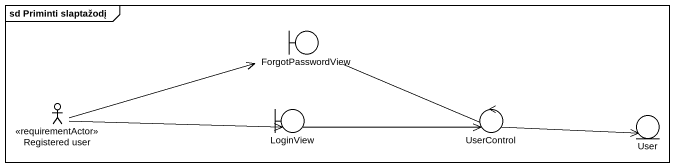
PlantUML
@startuml
mainframe sd Priminti slaptažodį
boundary ForgotPasswordView
actor "Registered user" as Registered_user <<requirementActor>>
boundary LoginView
control UserControl
entity User
ForgotPasswordView -right- UserControl
Registered_user -right-> ForgotPasswordView
Registered_user -right-> LoginView
LoginView -right-> UserControl
UserControl -right-> User
@enduml
